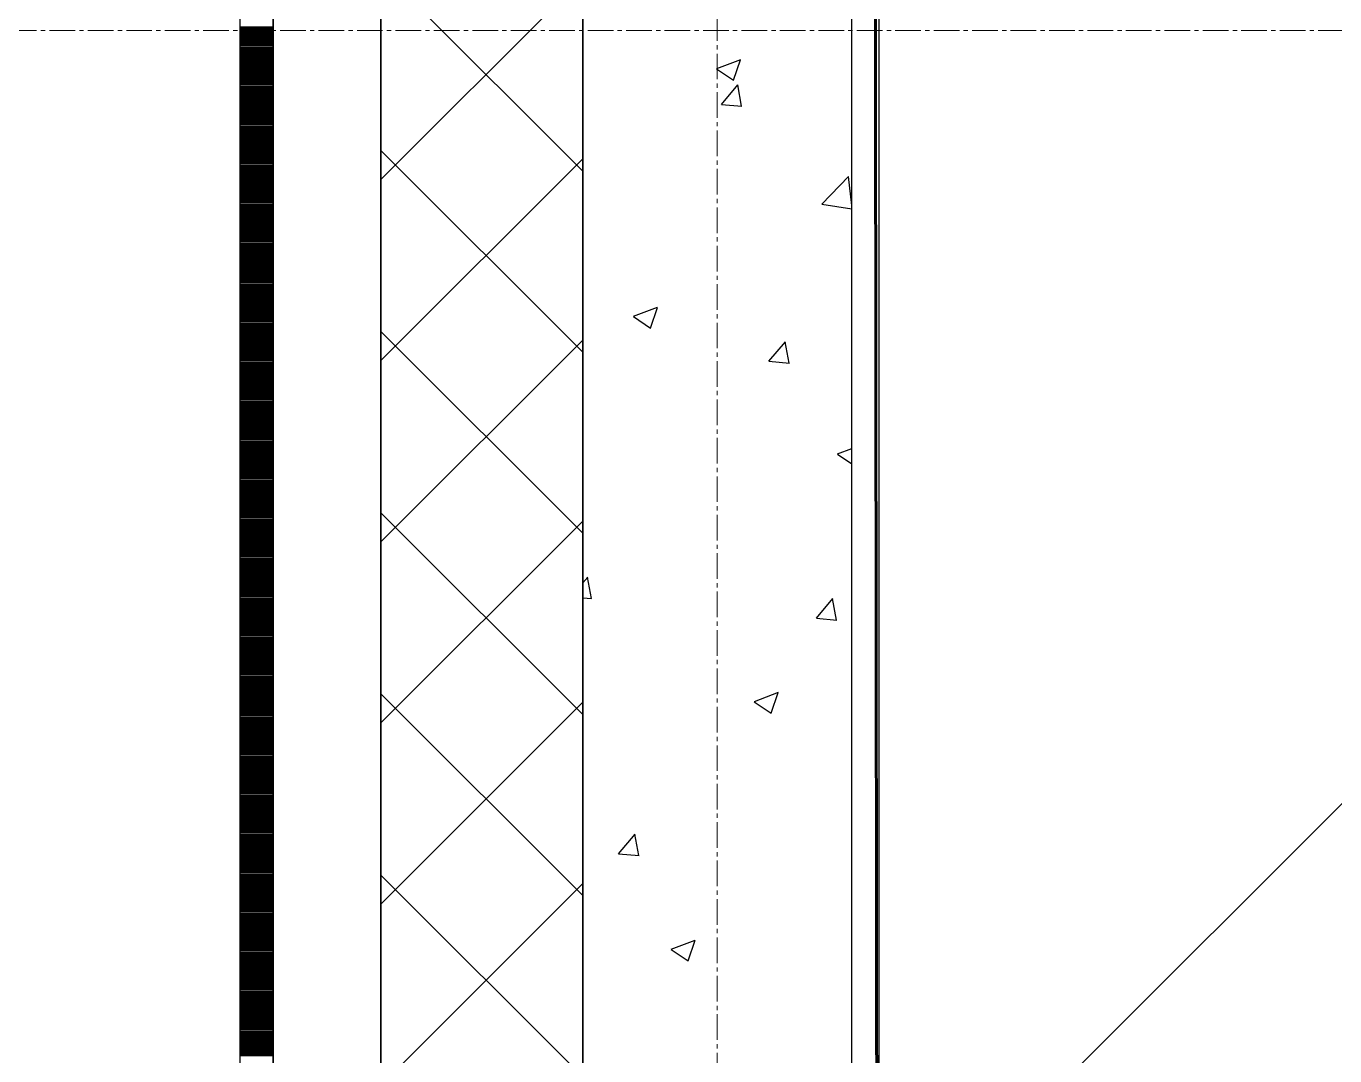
# Model space of a CAD drawing. Header units: millimetres. Extents: x 538266 to 1167394, y 114608 to 637157.
# Drawn here: x 1045920 to 1046893, y 525406 to 526172 of the extents above; entities that cross this region are included whole.
import ezdxf

# ---------------------------------------------------------------- set-up
doc = ezdxf.new("R2010")
doc.units = ezdxf.units.MM
doc.linetypes.add('CENTER2', pattern=[28.575, 19.05, -3.175, 3.175, -3.175])
doc.linetypes.add('DASHED', pattern=[19.05, 12.7, -6.35])
for name, color, linetype, lineweight in [('0) шт стен 3 эт', 150, 'Continuous', 60), ('АР_Стены ПЕНОблок', 52, 'Continuous', 20), ('АР_Тонкая', 254, 'Continuous', 5), ('АР_Утеплитель', 31, 'Continuous', 0), ('АР_Штриховка', 8, 'Continuous', 0)]:
    doc.layers.add(name, color=color, linetype=linetype, lineweight=lineweight)
doc.layers.add('АР_Делит', color=120, linetype='Continuous', lineweight=0, plot=False)
doc.layers.add('РД_Оси_100', color=7, linetype='Continuous', lineweight=0, true_color=0x525252)
doc.layers.add('ФВ-5', color=7, linetype='Continuous')

# ---------------------------------------------------------------- blocks, each defined once
blk = doc.blocks.new('СОШ_2200_АР_ОСИ_М100_28.05.24')
at = {"layer": 'АР_Делит', "color": 251, "linetype": 'DASHED', "true_color": 0x636466}
blk.add_lwpolyline([(114955, 135155), (114955, -355), (93595.036, -355), (93595.036, 13855), (94145, 13855), (94145, 68320), (66055, 68320), (66055, 13857.73), (83455, 13857.73), (83455, -355), (45245, -355), (45245, 13145), (44695, 13145), (44695, 26755), (45245, 26755), (45245, 68320), (20455, 68320), (20455, 26755), (27955, 26755), (27955, 13145), (-355, 13145), (-355, 100855)], dxfattribs=at)
at = {"layer": 'РД_Оси_100', "color": 251, "linetype": 'CENTER2', "true_color": 0x636466}
for p, q in [((0, -6155), (0, 139938.679)), ((29555, 29400), (-5954.958, 29400))]:
    blk.add_line(p, q, dxfattribs=at)
blk = doc.blocks.new('3_этаж1')
at = {"layer": 'АР_Стены ПЕНОблок', "color": 18, "linetype": 'Continuous', "lineweight": 25, "true_color": 0x000000}
for p, q in [((684283.57, 587568.74), (684283.57, 511368.74)), ((684483.57, 511368.74), (684483.57, 587568.74))]:
    blk.add_line(p, q, dxfattribs=at)
at = {"layer": 'АР_Тонкая', "color": 18, "linetype": 'Continuous', "lineweight": 25, "true_color": 0x000000}
for p, q in [((684028.57, 587568.74), (684028.57, 511368.74)), ((684053.57, 587568.74), (684053.57, 511368.74)), ((684053.57, 511368.74), (684053.57, 587568.74)), ((684133.57, 511368.74), (684133.57, 587568.74))]:
    blk.add_line(p, q, dxfattribs=at)
at = {"layer": 'АР_Утеплитель', "color": 18, "linetype": 'Continuous', "lineweight": 25, "true_color": 0x000000}
for p, q in [((684133.57, 587568.74), (684133.57, 511368.74)), ((684283.57, 511368.74), (684283.57, 587568.74))]:
    blk.add_line(p, q, dxfattribs=at)
at = {"layer": 'АР_Штриховка', "color": 18, "linetype": 'Continuous', "lineweight": 25, "true_color": 0x000000}
for p, q in [((684283.57, 526064.27), (684133.57, 526214.27)), ((684133.57, 526057.99), (684283.57, 526207.99)), ((684028.57, 526171.49), (684053.57, 526171.49)), ((684028.57, 526170.49), (684053.57, 526170.49)), ((684028.57, 526169.49), (684053.57, 526169.49)), ((684028.57, 526168.49), (684053.57, 526168.49)), ((684028.57, 526167.49), (684053.57, 526167.49)), ((684028.57, 526166.49), (684053.57, 526166.49)), ((684028.57, 526165.49), (684053.57, 526165.49)), ((684028.57, 526164.49), (684053.57, 526164.49)), ((684028.57, 526163.49), (684053.57, 526163.49)), ((684028.57, 526162.49), (684053.57, 526162.49)), ((684028.57, 526161.49), (684053.57, 526161.49)), ((684028.57, 526160.49), (684053.57, 526160.49)), ((684028.57, 526159.49), (684053.57, 526159.49)), ((684028.57, 526158.49), (684053.57, 526158.49)), ((684028.57, 526157.49), (684053.57, 526157.49)), ((684028.57, 526156.49), (684053.57, 526156.49)), ((684028.57, 526155.49), (684053.57, 526155.49)), ((684028.57, 526154.49), (684053.57, 526154.49)), ((684028.57, 526153.49), (684053.57, 526153.49)), ((684028.57, 526152.49), (684053.57, 526152.49)), ((684028.57, 526151.49), (684053.57, 526151.49)), ((684028.57, 526150.49), (684053.57, 526150.49)), ((684028.57, 526149.49), (684053.57, 526149.49)), ((684028.57, 526148.49), (684053.57, 526148.49)), ((684028.57, 526147.49), (684053.57, 526147.49)), ((684028.57, 526146.49), (684053.57, 526146.49)), ((684028.57, 526145.49), (684053.57, 526145.49)), ((684028.57, 526144.49), (684053.57, 526144.49)), ((684028.57, 526143.49), (684053.57, 526143.49)), ((684028.57, 526142.49), (684053.57, 526142.49)), ((684028.57, 526141.49), (684053.57, 526141.49)), ((684028.57, 526140.49), (684053.57, 526140.49)), ((684028.57, 526139.49), (684053.57, 526139.49)), ((684028.57, 526138.49), (684053.57, 526138.49)), ((684383.06, 526140.23), (684395.69, 526131.71)), ((684383.14, 526140.42), (684400.93, 526147.24)), ((684395.7, 526131.71), (684400.85, 526147.06)), ((684028.57, 526137.49), (684053.57, 526137.49)), ((684028.57, 526136.49), (684053.57, 526136.49)), ((684028.57, 526135.49), (684053.57, 526135.49)), ((684028.57, 526134.49), (684053.57, 526134.49)), ((684028.57, 526133.49), (684053.57, 526133.49)), ((684028.57, 526132.49), (684053.57, 526132.49)), ((684028.57, 526131.49), (684053.57, 526131.49)), ((684028.57, 526130.49), (684053.57, 526130.49)), ((684028.57, 526129.49), (684053.57, 526129.49)), ((684028.57, 526128.49), (684053.57, 526128.49)), ((684028.57, 526127.49), (684053.57, 526127.49)), ((684028.57, 526126.49), (684053.57, 526126.49)), ((684028.57, 526125.49), (684053.57, 526125.49)), ((684028.57, 526124.49), (684053.57, 526124.49)), ((684028.57, 526123.49), (684053.57, 526123.49)), ((684028.57, 526122.49), (684053.57, 526122.49)), ((684028.57, 526121.49), (684053.57, 526121.49)), ((684028.57, 526120.49), (684053.57, 526120.49)), ((684028.57, 526119.49), (684053.57, 526119.49)), ((684386.68, 526113.83), (684398.92, 526128.42)), ((684401.64, 526112.45), (684398.7, 526128.37)), ((684028.57, 526118.49), (684053.57, 526118.49)), ((684028.57, 526117.49), (684053.57, 526117.49)), ((684028.57, 526116.49), (684053.57, 526116.49)), ((684028.57, 526115.49), (684053.57, 526115.49)), ((684028.57, 526114.49), (684053.57, 526114.49)), ((684028.57, 526113.49), (684053.57, 526113.49)), ((684028.57, 526112.49), (684053.57, 526112.49)), ((684028.57, 526111.49), (684053.57, 526111.49)), ((684028.57, 526110.49), (684053.57, 526110.49)), ((684028.57, 526109.49), (684053.57, 526109.49)), ((684386.67, 526113.82), (684401.86, 526112.49)), ((684028.57, 526108.49), (684053.57, 526108.49)), ((684028.57, 526107.49), (684053.57, 526107.49)), ((684028.57, 526106.49), (684053.57, 526106.49)), ((684028.57, 526105.49), (684053.57, 526105.49)), ((684028.57, 526104.49), (684053.57, 526104.49)), ((684028.57, 526103.49), (684053.57, 526103.49)), ((684028.57, 526102.49), (684053.57, 526102.49)), ((684028.57, 526101.49), (684053.57, 526101.49)), ((684028.57, 526100.49), (684053.57, 526100.49)), ((684028.57, 526099.49), (684053.57, 526099.49)), ((684028.57, 526098.49), (684053.57, 526098.49)), ((684028.57, 526097.49), (684053.57, 526097.49)), ((684028.57, 526096.49), (684053.57, 526096.49)), ((684028.57, 526095.49), (684053.57, 526095.49)), ((684028.57, 526094.49), (684053.57, 526094.49)), ((684028.57, 526093.49), (684053.57, 526093.49)), ((684028.57, 526092.49), (684053.57, 526092.49)), ((684028.57, 526091.49), (684053.57, 526091.49)), ((684028.57, 526090.49), (684053.57, 526090.49)), ((684028.57, 526089.49), (684053.57, 526089.49)), ((684028.57, 526088.49), (684053.57, 526088.49)), ((684028.57, 526087.49), (684053.57, 526087.49)), ((684028.57, 526086.49), (684053.57, 526086.49)), ((684028.57, 526085.49), (684053.57, 526085.49)), ((684028.57, 526084.49), (684053.57, 526084.49)), ((684028.57, 526083.49), (684053.57, 526083.49)), ((684028.57, 526082.49), (684053.57, 526082.49)), ((684028.57, 526081.49), (684053.57, 526081.49)), ((684028.57, 526080.49), (684053.57, 526080.49)), ((684028.57, 526079.49), (684053.57, 526079.49)), ((684028.57, 526078.49), (684053.57, 526078.49)), ((684028.57, 526077.49), (684053.57, 526077.49)), ((684028.57, 526076.49), (684053.57, 526076.49)), ((684028.57, 526075.49), (684053.57, 526075.49)), ((684028.57, 526074.49), (684053.57, 526074.49)), ((684028.57, 526073.49), (684053.57, 526073.49)), ((684028.57, 526072.49), (684053.57, 526072.49)), ((684028.57, 526071.49), (684053.57, 526071.49)), ((684028.57, 526070.49), (684053.57, 526070.49)), ((684283.57, 525929.57), (684133.57, 526079.57)), ((684133.57, 525923.28), (684283.57, 526073.28)), ((684028.57, 526069.49), (684053.57, 526069.49)), ((684028.57, 526068.49), (684053.57, 526068.49)), ((684028.57, 526067.49), (684053.57, 526067.49)), ((684028.57, 526066.49), (684053.57, 526066.49)), ((684028.57, 526065.49), (684053.57, 526065.49)), ((684028.57, 526064.49), (684053.57, 526064.49)), ((684028.57, 526063.49), (684053.57, 526063.49)), ((684028.57, 526062.49), (684053.57, 526062.49)), ((684028.57, 526061.49), (684053.57, 526061.49)), ((684028.57, 526060.49), (684053.57, 526060.49)), ((684028.57, 526059.49), (684053.57, 526059.49)), ((684028.57, 526058.49), (684053.57, 526058.49)), ((684028.57, 526057.49), (684053.57, 526057.49)), ((684028.57, 526056.49), (684053.57, 526056.49)), ((684028.57, 526055.49), (684053.57, 526055.49)), ((684028.57, 526054.49), (684053.57, 526054.49)), ((684028.57, 526053.49), (684053.57, 526053.49)), ((684028.57, 526052.49), (684053.57, 526052.49)), ((684028.57, 526051.49), (684053.57, 526051.49)), ((684461.33, 526039.61), (684481.11, 526060.23)), ((684483.57, 526038.73), (684481.07, 526060.23)), ((684028.57, 526050.49), (684053.57, 526050.49)), ((684028.57, 526049.49), (684053.57, 526049.49)), ((684028.57, 526048.49), (684053.57, 526048.49)), ((684028.57, 526047.49), (684053.57, 526047.49)), ((684028.57, 526046.49), (684053.57, 526046.49)), ((684028.57, 526045.49), (684053.57, 526045.49)), ((684028.57, 526044.49), (684053.57, 526044.49)), ((684028.57, 526043.49), (684053.57, 526043.49)), ((684028.57, 526042.49), (684053.57, 526042.49)), ((684028.57, 526041.49), (684053.57, 526041.49)), ((684028.57, 526040.49), (684053.57, 526040.49)), ((684028.57, 526039.49), (684053.57, 526039.49)), ((684028.57, 526038.49), (684053.57, 526038.49)), ((684028.57, 526037.49), (684053.57, 526037.49)), ((684028.57, 526036.49), (684053.57, 526036.49)), ((684028.57, 526035.49), (684053.57, 526035.49)), ((684028.57, 526034.49), (684053.57, 526034.49)), ((684028.57, 526033.49), (684053.57, 526033.49)), ((684028.57, 526032.49), (684053.57, 526032.49)), ((684028.57, 526031.49), (684053.57, 526031.49)), ((684461.3, 526039.67), (684483.57, 526036.22)), ((684028.57, 526030.49), (684053.57, 526030.49)), ((684028.57, 526029.49), (684053.57, 526029.49)), ((684028.57, 526028.49), (684053.57, 526028.49)), ((684028.57, 526027.49), (684053.57, 526027.49)), ((684028.57, 526026.49), (684053.57, 526026.49)), ((684028.57, 526025.49), (684053.57, 526025.49)), ((684028.57, 526024.49), (684053.57, 526024.49)), ((684028.57, 526023.49), (684053.57, 526023.49)), ((684028.57, 526022.49), (684053.57, 526022.49)), ((684028.57, 526021.49), (684053.57, 526021.49)), ((684028.57, 526020.49), (684053.57, 526020.49)), ((684028.57, 526019.49), (684053.57, 526019.49)), ((684028.57, 526018.49), (684053.57, 526018.49)), ((684028.57, 526017.49), (684053.57, 526017.49)), ((684028.57, 526016.49), (684053.57, 526016.49)), ((684028.57, 526015.49), (684053.57, 526015.49)), ((684028.57, 526014.49), (684053.57, 526014.49)), ((684028.57, 526013.49), (684053.57, 526013.49)), ((684028.57, 526012.49), (684053.57, 526012.49)), ((684028.57, 526011.49), (684053.57, 526011.49)), ((684028.57, 526010.49), (684053.57, 526010.49)), ((684028.57, 526009.49), (684053.57, 526009.49)), ((684028.57, 526008.49), (684053.57, 526008.49)), ((684028.57, 526007.49), (684053.57, 526007.49)), ((684028.57, 526006.49), (684053.57, 526006.49)), ((684028.57, 526005.49), (684053.57, 526005.49)), ((684028.57, 526004.49), (684053.57, 526004.49)), ((684028.57, 526003.49), (684053.57, 526003.49)), ((684028.57, 526002.49), (684053.57, 526002.49)), ((684028.57, 526001.49), (684053.57, 526001.49)), ((684028.57, 526000.49), (684053.57, 526000.49)), ((684028.57, 525999.49), (684053.57, 525999.49)), ((684028.57, 525998.49), (684053.57, 525998.49)), ((684028.57, 525997.49), (684053.57, 525997.49)), ((684028.57, 525996.49), (684053.57, 525996.49)), ((684028.57, 525995.49), (684053.57, 525995.49)), ((684028.57, 525994.49), (684053.57, 525994.49)), ((684028.57, 525993.49), (684053.57, 525993.49)), ((684028.57, 525992.49), (684053.57, 525992.49)), ((684028.57, 525991.49), (684053.57, 525991.49)), ((684028.57, 525990.49), (684053.57, 525990.49)), ((684028.57, 525989.49), (684053.57, 525989.49)), ((684028.57, 525988.49), (684053.57, 525988.49)), ((684028.57, 525987.49), (684053.57, 525987.49)), ((684028.57, 525986.49), (684053.57, 525986.49)), ((684028.57, 525985.49), (684053.57, 525985.49)), ((684028.57, 525984.49), (684053.57, 525984.49)), ((684028.57, 525983.49), (684053.57, 525983.49)), ((684028.57, 525982.49), (684053.57, 525982.49)), ((684028.57, 525981.49), (684053.57, 525981.49)), ((684028.57, 525980.49), (684053.57, 525980.49)), ((684028.57, 525979.49), (684053.57, 525979.49)), ((684028.57, 525978.49), (684053.57, 525978.49)), ((684028.57, 525977.49), (684053.57, 525977.49)), ((684028.57, 525976.49), (684053.57, 525976.49)), ((684028.57, 525975.49), (684053.57, 525975.49)), ((684028.57, 525974.49), (684053.57, 525974.49)), ((684028.57, 525973.49), (684053.57, 525973.49)), ((684028.57, 525972.49), (684053.57, 525972.49)), ((684028.57, 525971.49), (684053.57, 525971.49)), ((684028.57, 525970.49), (684053.57, 525970.49)), ((684028.57, 525969.49), (684053.57, 525969.49)), ((684028.57, 525968.49), (684053.57, 525968.49)), ((684028.57, 525967.49), (684053.57, 525967.49)), ((684028.57, 525966.49), (684053.57, 525966.49)), ((684028.57, 525965.49), (684053.57, 525965.49)), ((684028.57, 525964.49), (684053.57, 525964.49)), ((684028.57, 525963.49), (684053.57, 525963.49)), ((684028.57, 525962.49), (684053.57, 525962.49)), ((684028.57, 525961.49), (684053.57, 525961.49)), ((684028.57, 525960.49), (684053.57, 525960.49)), ((684028.57, 525959.49), (684053.57, 525959.49)), ((684028.57, 525958.49), (684053.57, 525958.49)), ((684028.57, 525957.49), (684053.57, 525957.49)), ((684028.57, 525956.49), (684053.57, 525956.49)), ((684028.57, 525955.49), (684053.57, 525955.49)), ((684028.57, 525954.49), (684053.57, 525954.49)), ((684321.26, 525956.04), (684333.89, 525947.52)), ((684321.34, 525956.23), (684339.12, 525963.06)), ((684333.9, 525947.52), (684339.05, 525962.87)), ((684028.57, 525953.49), (684053.57, 525953.49)), ((684028.57, 525952.49), (684053.57, 525952.49)), ((684028.57, 525951.49), (684053.57, 525951.49)), ((684028.57, 525950.49), (684053.57, 525950.49)), ((684028.57, 525949.49), (684053.57, 525949.49)), ((684028.57, 525948.49), (684053.57, 525948.49)), ((684028.57, 525947.49), (684053.57, 525947.49)), ((684028.57, 525946.49), (684053.57, 525946.49)), ((684028.57, 525945.49), (684053.57, 525945.49)), ((684028.57, 525944.49), (684053.57, 525944.49)), ((684283.57, 525794.87), (684133.57, 525944.87)), ((684028.57, 525943.49), (684053.57, 525943.49)), ((684028.57, 525942.49), (684053.57, 525942.49)), ((684028.57, 525941.49), (684053.57, 525941.49)), ((684028.57, 525940.49), (684053.57, 525940.49)), ((684028.57, 525939.49), (684053.57, 525939.49)), ((684028.57, 525938.49), (684053.57, 525938.49)), ((684028.57, 525937.49), (684053.57, 525937.49)), ((684028.57, 525936.49), (684053.57, 525936.49)), ((684028.57, 525935.49), (684053.57, 525935.49)), ((684028.57, 525934.49), (684053.57, 525934.49)), ((684133.57, 525788.58), (684283.57, 525938.58)), ((684421.92, 525922.77), (684434.16, 525937.36)), ((684436.88, 525921.39), (684433.94, 525937.31)), ((684028.57, 525933.49), (684053.57, 525933.49)), ((684028.57, 525932.49), (684053.57, 525932.49)), ((684028.57, 525931.49), (684053.57, 525931.49)), ((684028.57, 525930.49), (684053.57, 525930.49)), ((684028.57, 525929.49), (684053.57, 525929.49)), ((684028.57, 525928.49), (684053.57, 525928.49)), ((684028.57, 525927.49), (684053.57, 525927.49)), ((684028.57, 525926.49), (684053.57, 525926.49)), ((684028.57, 525925.49), (684053.57, 525925.49)), ((684028.57, 525924.49), (684053.57, 525924.49)), ((684028.57, 525923.49), (684053.57, 525923.49)), ((684028.57, 525922.49), (684053.57, 525922.49)), ((684028.57, 525921.49), (684053.57, 525921.49)), ((684028.57, 525920.49), (684053.57, 525920.49)), ((684028.57, 525919.49), (684053.57, 525919.49)), ((684028.57, 525918.49), (684053.57, 525918.49)), ((684028.57, 525917.49), (684053.57, 525917.49)), ((684028.57, 525916.49), (684053.57, 525916.49)), ((684028.57, 525915.49), (684053.57, 525915.49)), ((684421.92, 525922.76), (684437.1, 525921.43)), ((684028.57, 525914.49), (684053.57, 525914.49)), ((684028.57, 525913.49), (684053.57, 525913.49)), ((684028.57, 525912.49), (684053.57, 525912.49)), ((684028.57, 525911.49), (684053.57, 525911.49)), ((684028.57, 525910.49), (684053.57, 525910.49)), ((684028.57, 525909.49), (684053.57, 525909.49)), ((684028.57, 525908.49), (684053.57, 525908.49)), ((684028.57, 525907.49), (684053.57, 525907.49)), ((684028.57, 525906.49), (684053.57, 525906.49)), ((684028.57, 525905.49), (684053.57, 525905.49)), ((684028.57, 525904.49), (684053.57, 525904.49)), ((684028.57, 525903.49), (684053.57, 525903.49)), ((684028.57, 525902.49), (684053.57, 525902.49)), ((684028.57, 525901.49), (684053.57, 525901.49)), ((684028.57, 525900.49), (684053.57, 525900.49)), ((684028.57, 525899.49), (684053.57, 525899.49)), ((684028.57, 525898.49), (684053.57, 525898.49)), ((684028.57, 525897.49), (684053.57, 525897.49)), ((684028.57, 525896.49), (684053.57, 525896.49)), ((684028.57, 525895.49), (684053.57, 525895.49)), ((684028.57, 525894.49), (684053.57, 525894.49)), ((684028.57, 525893.49), (684053.57, 525893.49)), ((684028.57, 525892.49), (684053.57, 525892.49)), ((684028.57, 525891.49), (684053.57, 525891.49)), ((684028.57, 525890.49), (684053.57, 525890.49)), ((684028.57, 525889.49), (684053.57, 525889.49)), ((684028.57, 525888.49), (684053.57, 525888.49)), ((684028.57, 525887.49), (684053.57, 525887.49)), ((684028.57, 525886.49), (684053.57, 525886.49)), ((684028.57, 525885.49), (684053.57, 525885.49)), ((684028.57, 525884.49), (684053.57, 525884.49)), ((684028.57, 525883.49), (684053.57, 525883.49)), ((684028.57, 525882.49), (684053.57, 525882.49)), ((684028.57, 525881.49), (684053.57, 525881.49)), ((684028.57, 525880.49), (684053.57, 525880.49)), ((684028.57, 525879.49), (684053.57, 525879.49)), ((684028.57, 525878.49), (684053.57, 525878.49)), ((684028.57, 525877.49), (684053.57, 525877.49)), ((684028.57, 525876.49), (684053.57, 525876.49)), ((684028.57, 525875.49), (684053.57, 525875.49)), ((684028.57, 525874.49), (684053.57, 525874.49)), ((684028.57, 525873.49), (684053.57, 525873.49)), ((684028.57, 525872.49), (684053.57, 525872.49)), ((684028.57, 525871.49), (684053.57, 525871.49)), ((684028.57, 525870.49), (684053.57, 525870.49)), ((684028.57, 525869.49), (684053.57, 525869.49)), ((684028.57, 525868.49), (684053.57, 525868.49)), ((684028.57, 525867.49), (684053.57, 525867.49)), ((684028.57, 525866.49), (684053.57, 525866.49)), ((684028.57, 525865.49), (684053.57, 525865.49)), ((684028.57, 525864.49), (684053.57, 525864.49)), ((684028.57, 525863.49), (684053.57, 525863.49)), ((684028.57, 525862.49), (684053.57, 525862.49)), ((684028.57, 525861.49), (684053.57, 525861.49)), ((684028.57, 525860.49), (684053.57, 525860.49)), ((684028.57, 525859.49), (684053.57, 525859.49)), ((684028.57, 525858.49), (684053.57, 525858.49)), ((684028.57, 525857.49), (684053.57, 525857.49)), ((684028.57, 525856.49), (684053.57, 525856.49)), ((684472.95, 525853.96), (684483.57, 525858.04)), ((684028.57, 525855.49), (684053.57, 525855.49)), ((684028.57, 525854.49), (684053.57, 525854.49)), ((684028.57, 525853.49), (684053.57, 525853.49)), ((684028.57, 525852.49), (684053.57, 525852.49)), ((684028.57, 525851.49), (684053.57, 525851.49)), ((684028.57, 525850.49), (684053.57, 525850.49)), ((684028.57, 525849.49), (684053.57, 525849.49)), ((684028.57, 525848.49), (684053.57, 525848.49)), ((684028.57, 525847.49), (684053.57, 525847.49)), ((684472.87, 525853.78), (684483.57, 525846.56)), ((684028.57, 525846.49), (684053.57, 525846.49)), ((684028.57, 525845.49), (684053.57, 525845.49)), ((684028.57, 525844.49), (684053.57, 525844.49)), ((684028.57, 525843.49), (684053.57, 525843.49)), ((684028.57, 525842.49), (684053.57, 525842.49)), ((684028.57, 525841.49), (684053.57, 525841.49)), ((684028.57, 525840.49), (684053.57, 525840.49)), ((684028.57, 525839.49), (684053.57, 525839.49)), ((684028.57, 525838.49), (684053.57, 525838.49)), ((684028.57, 525837.49), (684053.57, 525837.49)), ((684028.57, 525836.49), (684053.57, 525836.49)), ((684028.57, 525835.49), (684053.57, 525835.49)), ((684028.57, 525834.49), (684053.57, 525834.49)), ((684028.57, 525833.49), (684053.57, 525833.49)), ((684028.57, 525832.49), (684053.57, 525832.49)), ((684028.57, 525831.49), (684053.57, 525831.49)), ((684028.57, 525830.49), (684053.57, 525830.49)), ((684028.57, 525829.49), (684053.57, 525829.49)), ((684028.57, 525828.49), (684053.57, 525828.49)), ((684028.57, 525827.49), (684053.57, 525827.49)), ((684028.57, 525826.49), (684053.57, 525826.49)), ((684028.57, 525825.49), (684053.57, 525825.49)), ((684028.57, 525824.49), (684053.57, 525824.49)), ((684028.57, 525823.49), (684053.57, 525823.49)), ((684028.57, 525822.49), (684053.57, 525822.49)), ((684028.57, 525821.49), (684053.57, 525821.49)), ((684028.57, 525820.49), (684053.57, 525820.49)), ((684028.57, 525819.49), (684053.57, 525819.49)), ((684028.57, 525818.49), (684053.57, 525818.49)), ((684028.57, 525817.49), (684053.57, 525817.49)), ((684028.57, 525816.49), (684053.57, 525816.49)), ((684028.57, 525815.49), (684053.57, 525815.49)), ((684028.57, 525814.49), (684053.57, 525814.49)), ((684028.57, 525813.49), (684053.57, 525813.49)), ((684028.57, 525812.49), (684053.57, 525812.49)), ((684028.57, 525811.49), (684053.57, 525811.49)), ((684028.57, 525810.49), (684053.57, 525810.49)), ((684028.57, 525809.49), (684053.57, 525809.49)), ((684028.57, 525808.49), (684053.57, 525808.49)), ((684283.57, 525660.16), (684133.57, 525810.16)), ((684028.57, 525807.49), (684053.57, 525807.49)), ((684028.57, 525806.49), (684053.57, 525806.49)), ((684028.57, 525805.49), (684053.57, 525805.49)), ((684028.57, 525804.49), (684053.57, 525804.49)), ((684028.57, 525803.49), (684053.57, 525803.49)), ((684028.57, 525802.49), (684053.57, 525802.49)), ((684028.57, 525801.49), (684053.57, 525801.49)), ((684028.57, 525800.49), (684053.57, 525800.49)), ((684028.57, 525799.49), (684053.57, 525799.49)), ((684028.57, 525798.49), (684053.57, 525798.49)), ((684133.57, 525653.88), (684283.57, 525803.88)), ((684028.57, 525797.49), (684053.57, 525797.49)), ((684028.57, 525796.49), (684053.57, 525796.49)), ((684028.57, 525795.49), (684053.57, 525795.49)), ((684028.57, 525794.49), (684053.57, 525794.49)), ((684028.57, 525793.49), (684053.57, 525793.49)), ((684028.57, 525792.49), (684053.57, 525792.49)), ((684028.57, 525791.49), (684053.57, 525791.49)), ((684028.57, 525790.49), (684053.57, 525790.49)), ((684028.57, 525789.49), (684053.57, 525789.49)), ((684028.57, 525788.49), (684053.57, 525788.49)), ((684028.57, 525787.49), (684053.57, 525787.49)), ((684028.57, 525786.49), (684053.57, 525786.49)), ((684028.57, 525785.49), (684053.57, 525785.49)), ((684028.57, 525784.49), (684053.57, 525784.49)), ((684028.57, 525783.49), (684053.57, 525783.49)), ((684028.57, 525782.49), (684053.57, 525782.49)), ((684028.57, 525781.49), (684053.57, 525781.49)), ((684028.57, 525780.49), (684053.57, 525780.49)), ((684028.57, 525779.49), (684053.57, 525779.49)), ((684028.57, 525778.49), (684053.57, 525778.49)), ((684028.57, 525777.49), (684053.57, 525777.49)), ((684028.57, 525776.49), (684053.57, 525776.49)), ((684028.57, 525775.49), (684053.57, 525775.49)), ((684028.57, 525774.49), (684053.57, 525774.49)), ((684028.57, 525773.49), (684053.57, 525773.49)), ((684028.57, 525772.49), (684053.57, 525772.49)), ((684028.57, 525771.49), (684053.57, 525771.49)), ((684028.57, 525770.49), (684053.57, 525770.49)), ((684028.57, 525769.49), (684053.57, 525769.49)), ((684028.57, 525768.49), (684053.57, 525768.49)), ((684028.57, 525767.49), (684053.57, 525767.49)), ((684028.57, 525766.49), (684053.57, 525766.49)), ((684028.57, 525765.49), (684053.57, 525765.49)), ((684028.57, 525764.49), (684053.57, 525764.49)), ((684028.57, 525763.49), (684053.57, 525763.49)), ((684028.57, 525762.49), (684053.57, 525762.49)), ((684028.57, 525761.49), (684053.57, 525761.49)), ((684028.57, 525760.49), (684053.57, 525760.49)), ((684028.57, 525759.49), (684053.57, 525759.49)), ((684283.57, 525757.9), (684287.22, 525762.24)), ((684289.94, 525746.27), (684287, 525762.19)), ((684028.57, 525758.49), (684053.57, 525758.49)), ((684028.57, 525757.49), (684053.57, 525757.49)), ((684028.57, 525756.49), (684053.57, 525756.49)), ((684028.57, 525755.49), (684053.57, 525755.49)), ((684028.57, 525754.49), (684053.57, 525754.49)), ((684028.57, 525753.49), (684053.57, 525753.49)), ((684028.57, 525752.49), (684053.57, 525752.49)), ((684028.57, 525751.49), (684053.57, 525751.49)), ((684028.57, 525750.49), (684053.57, 525750.49)), ((684028.57, 525749.49), (684053.57, 525749.49)), ((684028.57, 525748.49), (684053.57, 525748.49)), ((684028.57, 525747.49), (684053.57, 525747.49)), ((684028.57, 525746.49), (684053.57, 525746.49)), ((684028.57, 525745.49), (684053.57, 525745.49)), ((684028.57, 525744.49), (684053.57, 525744.49)), ((684028.57, 525743.49), (684053.57, 525743.49)), ((684028.57, 525742.49), (684053.57, 525742.49)), ((684028.57, 525741.49), (684053.57, 525741.49)), ((684028.57, 525740.49), (684053.57, 525740.49)), ((684283.57, 525746.89), (684290.16, 525746.31)), ((684457.16, 525731.71), (684469.41, 525746.31)), ((684472.12, 525730.33), (684469.19, 525746.25)), ((684028.57, 525739.49), (684053.57, 525739.49)), ((684028.57, 525738.49), (684053.57, 525738.49)), ((684028.57, 525737.49), (684053.57, 525737.49)), ((684028.57, 525736.49), (684053.57, 525736.49)), ((684028.57, 525735.49), (684053.57, 525735.49)), ((684028.57, 525734.49), (684053.57, 525734.49)), ((684028.57, 525733.49), (684053.57, 525733.49)), ((684028.57, 525732.49), (684053.57, 525732.49)), ((684028.57, 525731.49), (684053.57, 525731.49)), ((684028.57, 525730.49), (684053.57, 525730.49)), ((684457.16, 525731.7), (684472.34, 525730.37)), ((684028.57, 525729.49), (684053.57, 525729.49)), ((684028.57, 525728.49), (684053.57, 525728.49)), ((684028.57, 525727.49), (684053.57, 525727.49)), ((684028.57, 525726.49), (684053.57, 525726.49)), ((684028.57, 525725.49), (684053.57, 525725.49)), ((684028.57, 525724.49), (684053.57, 525724.49)), ((684028.57, 525723.49), (684053.57, 525723.49)), ((684028.57, 525722.49), (684053.57, 525722.49)), ((684028.57, 525721.49), (684053.57, 525721.49)), ((684028.57, 525720.49), (684053.57, 525720.49)), ((684028.57, 525719.49), (684053.57, 525719.49)), ((684028.57, 525718.49), (684053.57, 525718.49)), ((684028.57, 525717.49), (684053.57, 525717.49)), ((684028.57, 525716.49), (684053.57, 525716.49)), ((684028.57, 525715.49), (684053.57, 525715.49)), ((684028.57, 525714.49), (684053.57, 525714.49)), ((684028.57, 525713.49), (684053.57, 525713.49)), ((684028.57, 525712.49), (684053.57, 525712.49)), ((684028.57, 525711.49), (684053.57, 525711.49)), ((684028.57, 525710.49), (684053.57, 525710.49)), ((684028.57, 525709.49), (684053.57, 525709.49)), ((684028.57, 525708.49), (684053.57, 525708.49)), ((684028.57, 525707.49), (684053.57, 525707.49)), ((684028.57, 525706.49), (684053.57, 525706.49)), ((684028.57, 525705.49), (684053.57, 525705.49)), ((684028.57, 525704.49), (684053.57, 525704.49)), ((684028.57, 525703.49), (684053.57, 525703.49)), ((684028.57, 525702.49), (684053.57, 525702.49)), ((684028.57, 525701.49), (684053.57, 525701.49)), ((684028.57, 525700.49), (684053.57, 525700.49)), ((684028.57, 525699.49), (684053.57, 525699.49)), ((684028.57, 525698.49), (684053.57, 525698.49)), ((684028.57, 525697.49), (684053.57, 525697.49)), ((684028.57, 525696.49), (684053.57, 525696.49)), ((684028.57, 525695.49), (684053.57, 525695.49)), ((684028.57, 525694.49), (684053.57, 525694.49)), ((684028.57, 525693.49), (684053.57, 525693.49)), ((684028.57, 525692.49), (684053.57, 525692.49)), ((684028.57, 525691.49), (684053.57, 525691.49)), ((684028.57, 525690.49), (684053.57, 525690.49)), ((684028.57, 525689.49), (684053.57, 525689.49)), ((684028.57, 525688.49), (684053.57, 525688.49)), ((684028.57, 525687.49), (684053.57, 525687.49)), ((684028.57, 525686.49), (684053.57, 525686.49)), ((684028.57, 525685.49), (684053.57, 525685.49)), ((684028.57, 525684.49), (684053.57, 525684.49)), ((684028.57, 525683.49), (684053.57, 525683.49)), ((684028.57, 525682.49), (684053.57, 525682.49)), ((684028.57, 525681.49), (684053.57, 525681.49)), ((684028.57, 525680.49), (684053.57, 525680.49)), ((684028.57, 525679.49), (684053.57, 525679.49)), ((684028.57, 525678.49), (684053.57, 525678.49)), ((684028.57, 525677.49), (684053.57, 525677.49)), ((684028.57, 525676.49), (684053.57, 525676.49)), ((684028.57, 525675.49), (684053.57, 525675.49)), ((684028.57, 525674.49), (684053.57, 525674.49)), ((684028.57, 525673.49), (684053.57, 525673.49)), ((684028.57, 525672.49), (684053.57, 525672.49)), ((684283.57, 525525.46), (684133.57, 525675.46)), ((684411.15, 525669.77), (684428.94, 525676.6)), ((684423.71, 525661.07), (684428.86, 525676.41)), ((684028.57, 525671.49), (684053.57, 525671.49)), ((684028.57, 525670.49), (684053.57, 525670.49)), ((684028.57, 525669.49), (684053.57, 525669.49)), ((684028.57, 525668.49), (684053.57, 525668.49)), ((684028.57, 525667.49), (684053.57, 525667.49)), ((684028.57, 525666.49), (684053.57, 525666.49)), ((684028.57, 525665.49), (684053.57, 525665.49)), ((684028.57, 525664.49), (684053.57, 525664.49)), ((684028.57, 525663.49), (684053.57, 525663.49)), ((684028.57, 525662.49), (684053.57, 525662.49)), ((684133.57, 525519.17), (684283.57, 525669.17)), ((684411.07, 525669.59), (684423.7, 525661.07)), ((684028.57, 525661.49), (684053.57, 525661.49)), ((684028.57, 525660.49), (684053.57, 525660.49)), ((684028.57, 525659.49), (684053.57, 525659.49)), ((684028.57, 525658.49), (684053.57, 525658.49)), ((684028.57, 525657.49), (684053.57, 525657.49)), ((684028.57, 525656.49), (684053.57, 525656.49)), ((684028.57, 525655.49), (684053.57, 525655.49)), ((684028.57, 525654.49), (684053.57, 525654.49)), ((684028.57, 525653.49), (684053.57, 525653.49)), ((684028.57, 525652.49), (684053.57, 525652.49)), ((684028.57, 525651.49), (684053.57, 525651.49)), ((684028.57, 525650.49), (684053.57, 525650.49)), ((684028.57, 525649.49), (684053.57, 525649.49)), ((684028.57, 525648.49), (684053.57, 525648.49)), ((684028.57, 525647.49), (684053.57, 525647.49)), ((684028.57, 525646.49), (684053.57, 525646.49)), ((684028.57, 525645.49), (684053.57, 525645.49)), ((684028.57, 525644.49), (684053.57, 525644.49)), ((684028.57, 525643.49), (684053.57, 525643.49)), ((684028.57, 525642.49), (684053.57, 525642.49)), ((684028.57, 525641.49), (684053.57, 525641.49)), ((684028.57, 525640.49), (684053.57, 525640.49)), ((684028.57, 525639.49), (684053.57, 525639.49)), ((684028.57, 525638.49), (684053.57, 525638.49)), ((684028.57, 525637.49), (684053.57, 525637.49)), ((684028.57, 525636.49), (684053.57, 525636.49)), ((684028.57, 525635.49), (684053.57, 525635.49)), ((684028.57, 525634.49), (684053.57, 525634.49)), ((684028.57, 525633.49), (684053.57, 525633.49)), ((684028.57, 525632.49), (684053.57, 525632.49)), ((684028.57, 525631.49), (684053.57, 525631.49)), ((684028.57, 525630.49), (684053.57, 525630.49)), ((684028.57, 525629.49), (684053.57, 525629.49)), ((684028.57, 525628.49), (684053.57, 525628.49)), ((684028.57, 525627.49), (684053.57, 525627.49)), ((684028.57, 525626.49), (684053.57, 525626.49)), ((684028.57, 525625.49), (684053.57, 525625.49)), ((684028.57, 525624.49), (684053.57, 525624.49)), ((684028.57, 525623.49), (684053.57, 525623.49)), ((684028.57, 525622.49), (684053.57, 525622.49)), ((684028.57, 525621.49), (684053.57, 525621.49)), ((684028.57, 525620.49), (684053.57, 525620.49)), ((684028.57, 525619.49), (684053.57, 525619.49)), ((684028.57, 525618.49), (684053.57, 525618.49)), ((684028.57, 525617.49), (684053.57, 525617.49)), ((684028.57, 525616.49), (684053.57, 525616.49)), ((684028.57, 525615.49), (684053.57, 525615.49)), ((684028.57, 525614.49), (684053.57, 525614.49)), ((684028.57, 525613.49), (684053.57, 525613.49)), ((684028.57, 525612.49), (684053.57, 525612.49)), ((684028.57, 525611.49), (684053.57, 525611.49)), ((684028.57, 525610.49), (684053.57, 525610.49)), ((684028.57, 525609.49), (684053.57, 525609.49)), ((684028.57, 525608.49), (684053.57, 525608.49)), ((684028.57, 525607.49), (684053.57, 525607.49)), ((684028.57, 525606.49), (684053.57, 525606.49)), ((684028.57, 525605.49), (684053.57, 525605.49)), ((684028.57, 525604.49), (684053.57, 525604.49)), ((684028.57, 525603.49), (684053.57, 525603.49)), ((684028.57, 525602.49), (684053.57, 525602.49)), ((684028.57, 525601.49), (684053.57, 525601.49)), ((684028.57, 525600.49), (684053.57, 525600.49)), ((684028.57, 525599.49), (684053.57, 525599.49)), ((684028.57, 525598.49), (684053.57, 525598.49)), ((684028.57, 525597.49), (684053.57, 525597.49)), ((684028.57, 525596.49), (684053.57, 525596.49)), ((684028.57, 525595.49), (684053.57, 525595.49)), ((684028.57, 525594.49), (684053.57, 525594.49)), ((684028.57, 525593.49), (684053.57, 525593.49)), ((684028.57, 525592.49), (684053.57, 525592.49)), ((684028.57, 525591.49), (684053.57, 525591.49)), ((684028.57, 525590.49), (684053.57, 525590.49)), ((684028.57, 525589.49), (684053.57, 525589.49)), ((684028.57, 525588.49), (684053.57, 525588.49)), ((684028.57, 525587.49), (684053.57, 525587.49)), ((684028.57, 525586.49), (684053.57, 525586.49)), ((684028.57, 525585.49), (684053.57, 525585.49)), ((684028.57, 525584.49), (684053.57, 525584.49)), ((684028.57, 525583.49), (684053.57, 525583.49)), ((684028.57, 525582.49), (684053.57, 525582.49)), ((684028.57, 525581.49), (684053.57, 525581.49)), ((684028.57, 525580.49), (684053.57, 525580.49)), ((684028.57, 525579.49), (684053.57, 525579.49)), ((684028.57, 525578.49), (684053.57, 525578.49)), ((684028.57, 525577.49), (684053.57, 525577.49)), ((684028.57, 525576.49), (684053.57, 525576.49)), ((684028.57, 525575.49), (684053.57, 525575.49)), ((684028.57, 525574.49), (684053.57, 525574.49)), ((684028.57, 525573.49), (684053.57, 525573.49)), ((684028.57, 525572.49), (684053.57, 525572.49)), ((684028.57, 525571.49), (684053.57, 525571.49)), ((684028.57, 525570.49), (684053.57, 525570.49)), ((684028.57, 525569.49), (684053.57, 525569.49)), ((684028.57, 525568.49), (684053.57, 525568.49)), ((684028.57, 525567.49), (684053.57, 525567.49)), ((684028.57, 525566.49), (684053.57, 525566.49)), ((684028.57, 525565.49), (684053.57, 525565.49)), ((684310.22, 525556.59), (684322.47, 525571.19)), ((684325.18, 525555.22), (684322.25, 525571.14)), ((684028.57, 525564.49), (684053.57, 525564.49)), ((684028.57, 525563.49), (684053.57, 525563.49)), ((684028.57, 525562.49), (684053.57, 525562.49)), ((684028.57, 525561.49), (684053.57, 525561.49)), ((684028.57, 525560.49), (684053.57, 525560.49)), ((684028.57, 525559.49), (684053.57, 525559.49)), ((684028.57, 525558.49), (684053.57, 525558.49)), ((684028.57, 525557.49), (684053.57, 525557.49)), ((684028.57, 525556.49), (684053.57, 525556.49)), ((684028.57, 525555.49), (684053.57, 525555.49)), ((684310.22, 525556.58), (684325.4, 525555.26)), ((684028.57, 525554.49), (684053.57, 525554.49)), ((684028.57, 525553.49), (684053.57, 525553.49)), ((684028.57, 525552.49), (684053.57, 525552.49)), ((684028.57, 525551.49), (684053.57, 525551.49)), ((684028.57, 525550.49), (684053.57, 525550.49)), ((684028.57, 525549.49), (684053.57, 525549.49)), ((684028.57, 525548.49), (684053.57, 525548.49)), ((684028.57, 525547.49), (684053.57, 525547.49)), ((684028.57, 525546.49), (684053.57, 525546.49)), ((684028.57, 525545.49), (684053.57, 525545.49)), ((684028.57, 525544.49), (684053.57, 525544.49)), ((684028.57, 525543.49), (684053.57, 525543.49)), ((684028.57, 525542.49), (684053.57, 525542.49)), ((684028.57, 525541.49), (684053.57, 525541.49)), ((684028.57, 525540.49), (684053.57, 525540.49)), ((684028.57, 525539.49), (684053.57, 525539.49)), ((684028.57, 525538.49), (684053.57, 525538.49)), ((684028.57, 525537.49), (684053.57, 525537.49)), ((684028.57, 525536.49), (684053.57, 525536.49)), ((684028.57, 525535.49), (684053.57, 525535.49)), ((684283.57, 525390.75), (684133.57, 525540.75)), ((684028.57, 525534.49), (684053.57, 525534.49)), ((684028.57, 525533.49), (684053.57, 525533.49)), ((684028.57, 525532.49), (684053.57, 525532.49)), ((684028.57, 525531.49), (684053.57, 525531.49)), ((684028.57, 525530.49), (684053.57, 525530.49)), ((684028.57, 525529.49), (684053.57, 525529.49)), ((684028.57, 525528.49), (684053.57, 525528.49)), ((684028.57, 525527.49), (684053.57, 525527.49)), ((684028.57, 525526.49), (684053.57, 525526.49)), ((684133.57, 525384.47), (684283.57, 525534.47)), ((684028.57, 525525.49), (684053.57, 525525.49)), ((684028.57, 525524.49), (684053.57, 525524.49)), ((684028.57, 525523.49), (684053.57, 525523.49)), ((684028.57, 525522.49), (684053.57, 525522.49)), ((684028.57, 525521.49), (684053.57, 525521.49)), ((684028.57, 525520.49), (684053.57, 525520.49)), ((684028.57, 525519.49), (684053.57, 525519.49)), ((684028.57, 525518.49), (684053.57, 525518.49)), ((684028.57, 525517.49), (684053.57, 525517.49)), ((684028.57, 525516.49), (684053.57, 525516.49)), ((684028.57, 525515.49), (684053.57, 525515.49)), ((684028.57, 525514.49), (684053.57, 525514.49)), ((684028.57, 525513.49), (684053.57, 525513.49)), ((684028.57, 525512.49), (684053.57, 525512.49)), ((684028.57, 525511.49), (684053.57, 525511.49)), ((684028.57, 525510.49), (684053.57, 525510.49)), ((684028.57, 525509.49), (684053.57, 525509.49)), ((684028.57, 525508.49), (684053.57, 525508.49)), ((684028.57, 525507.49), (684053.57, 525507.49)), ((684028.57, 525506.49), (684053.57, 525506.49)), ((684028.57, 525505.49), (684053.57, 525505.49)), ((684028.57, 525504.49), (684053.57, 525504.49)), ((684028.57, 525503.49), (684053.57, 525503.49)), ((684028.57, 525502.49), (684053.57, 525502.49)), ((684028.57, 525501.49), (684053.57, 525501.49)), ((684028.57, 525500.49), (684053.57, 525500.49)), ((684028.57, 525499.49), (684053.57, 525499.49)), ((684028.57, 525498.49), (684053.57, 525498.49)), ((684028.57, 525497.49), (684053.57, 525497.49)), ((684028.57, 525496.49), (684053.57, 525496.49)), ((684028.57, 525495.49), (684053.57, 525495.49)), ((684028.57, 525494.49), (684053.57, 525494.49)), ((684028.57, 525493.49), (684053.57, 525493.49)), ((684028.57, 525492.49), (684053.57, 525492.49)), ((684028.57, 525491.49), (684053.57, 525491.49)), ((684028.57, 525490.49), (684053.57, 525490.49)), ((684028.57, 525489.49), (684053.57, 525489.49)), ((684028.57, 525488.49), (684053.57, 525488.49)), ((684028.57, 525487.49), (684053.57, 525487.49)), ((684349.35, 525485.59), (684367.14, 525492.41)), ((684361.91, 525476.88), (684367.06, 525492.23)), ((684028.57, 525486.49), (684053.57, 525486.49)), ((684028.57, 525485.49), (684053.57, 525485.49)), ((684028.57, 525484.49), (684053.57, 525484.49)), ((684028.57, 525483.49), (684053.57, 525483.49)), ((684028.57, 525482.49), (684053.57, 525482.49)), ((684028.57, 525481.49), (684053.57, 525481.49)), ((684028.57, 525480.49), (684053.57, 525480.49)), ((684028.57, 525479.49), (684053.57, 525479.49)), ((684028.57, 525478.49), (684053.57, 525478.49)), ((684028.57, 525477.49), (684053.57, 525477.49)), ((684349.27, 525485.4), (684361.9, 525476.88)), ((684028.57, 525476.49), (684053.57, 525476.49)), ((684028.57, 525475.49), (684053.57, 525475.49)), ((684028.57, 525474.49), (684053.57, 525474.49)), ((684028.57, 525473.49), (684053.57, 525473.49)), ((684028.57, 525472.49), (684053.57, 525472.49)), ((684028.57, 525471.49), (684053.57, 525471.49)), ((684028.57, 525470.49), (684053.57, 525470.49)), ((684028.57, 525469.49), (684053.57, 525469.49)), ((684028.57, 525468.49), (684053.57, 525468.49)), ((684028.57, 525467.49), (684053.57, 525467.49)), ((684028.57, 525466.49), (684053.57, 525466.49)), ((684028.57, 525465.49), (684053.57, 525465.49)), ((684028.57, 525464.49), (684053.57, 525464.49)), ((684028.57, 525463.49), (684053.57, 525463.49)), ((684028.57, 525462.49), (684053.57, 525462.49)), ((684028.57, 525461.49), (684053.57, 525461.49)), ((684028.57, 525460.49), (684053.57, 525460.49)), ((684028.57, 525459.49), (684053.57, 525459.49)), ((684028.57, 525458.49), (684053.57, 525458.49)), ((684028.57, 525457.49), (684053.57, 525457.49)), ((684028.57, 525456.49), (684053.57, 525456.49)), ((684028.57, 525455.49), (684053.57, 525455.49)), ((684028.57, 525454.49), (684053.57, 525454.49)), ((684028.57, 525453.49), (684053.57, 525453.49)), ((684028.57, 525452.49), (684053.57, 525452.49)), ((684028.57, 525451.49), (684053.57, 525451.49)), ((684028.57, 525450.49), (684053.57, 525450.49)), ((684028.57, 525449.49), (684053.57, 525449.49)), ((684028.57, 525448.49), (684053.57, 525448.49)), ((684028.57, 525447.49), (684053.57, 525447.49)), ((684028.57, 525446.49), (684053.57, 525446.49)), ((684028.57, 525445.49), (684053.57, 525445.49)), ((684028.57, 525444.49), (684053.57, 525444.49)), ((684028.57, 525443.49), (684053.57, 525443.49)), ((684028.57, 525442.49), (684053.57, 525442.49)), ((684028.57, 525441.49), (684053.57, 525441.49)), ((684028.57, 525440.49), (684053.57, 525440.49)), ((684028.57, 525439.49), (684053.57, 525439.49)), ((684028.57, 525438.49), (684053.57, 525438.49)), ((684028.57, 525437.49), (684053.57, 525437.49)), ((684028.57, 525436.49), (684053.57, 525436.49)), ((684028.57, 525435.49), (684053.57, 525435.49)), ((684028.57, 525434.49), (684053.57, 525434.49)), ((684028.57, 525433.49), (684053.57, 525433.49)), ((684028.57, 525432.49), (684053.57, 525432.49)), ((684028.57, 525431.49), (684053.57, 525431.49)), ((684028.57, 525430.49), (684053.57, 525430.49)), ((684028.57, 525429.49), (684053.57, 525429.49)), ((684028.57, 525428.49), (684053.57, 525428.49)), ((684028.57, 525427.49), (684053.57, 525427.49)), ((684028.57, 525426.49), (684053.57, 525426.49)), ((684028.57, 525425.49), (684053.57, 525425.49)), ((684028.57, 525424.49), (684053.57, 525424.49)), ((684028.57, 525423.49), (684053.57, 525423.49)), ((684028.57, 525422.49), (684053.57, 525422.49)), ((684028.57, 525421.49), (684053.57, 525421.49)), ((684028.57, 525420.49), (684053.57, 525420.49)), ((684028.57, 525419.49), (684053.57, 525419.49)), ((684028.57, 525418.49), (684053.57, 525418.49)), ((684028.57, 525417.49), (684053.57, 525417.49)), ((684028.57, 525416.49), (684053.57, 525416.49)), ((684028.57, 525415.49), (684053.57, 525415.49)), ((684028.57, 525414.49), (684053.57, 525414.49)), ((684028.57, 525413.49), (684053.57, 525413.49)), ((684028.57, 525412.49), (684053.57, 525412.49)), ((684028.57, 525411.49), (684053.57, 525411.49)), ((684028.57, 525410.49), (684053.57, 525410.49)), ((684028.57, 525409.49), (684053.57, 525409.49)), ((684028.57, 525408.49), (684053.57, 525408.49)), ((684028.57, 525407.49), (684053.57, 525407.49)), ((684028.57, 525406.49), (684053.57, 525406.49))]:
    blk.add_line(p, q, dxfattribs=at)

msp = doc.modelspace()

# ---------------------------------------------------------------- hatches: boundary and pattern name
at = {"layer": 'ФВ-5'}
h = msp.add_hatch(dxfattribs=at)
h.set_pattern_fill('ANSI31', color=3, scale=300, style=0)
h.paths.add_polyline_path([(1054123.58, 541968.74), (1046553.58, 541968.74), (1046553.58, 510388.74), (1054123.58, 510388.74)])

# ---------------------------------------------------------------- linework, layer by layer
msp.add_lwpolyline([(1054123.58, 541968.74), (1046553.58, 541968.74), (1046553.58, 510388.74), (1054123.58, 510388.74)], close=True)
at = {"layer": '0) шт стен 3 эт', "color": 2}
msp.add_lwpolyline([(1046553.58, 524068.74), (1046549.36, 527568.74)], dxfattribs=at)

# ---------------------------------------------------------------- block references
at = {"layer": '0) шт стен 3 эт', "color": 5, "lineweight": 25}
msp.add_blockref('3_этаж1', (362050.01, 0), dxfattribs=at)
at = {"layer": 'РД_Оси_100', "lineweight": 25}
msp.add_blockref('СОШ_2200_АР_ОСИ_М100_28.05.24', (1046433.58, 496768.74), dxfattribs=at)

doc.saveas('drawing.dxf')
